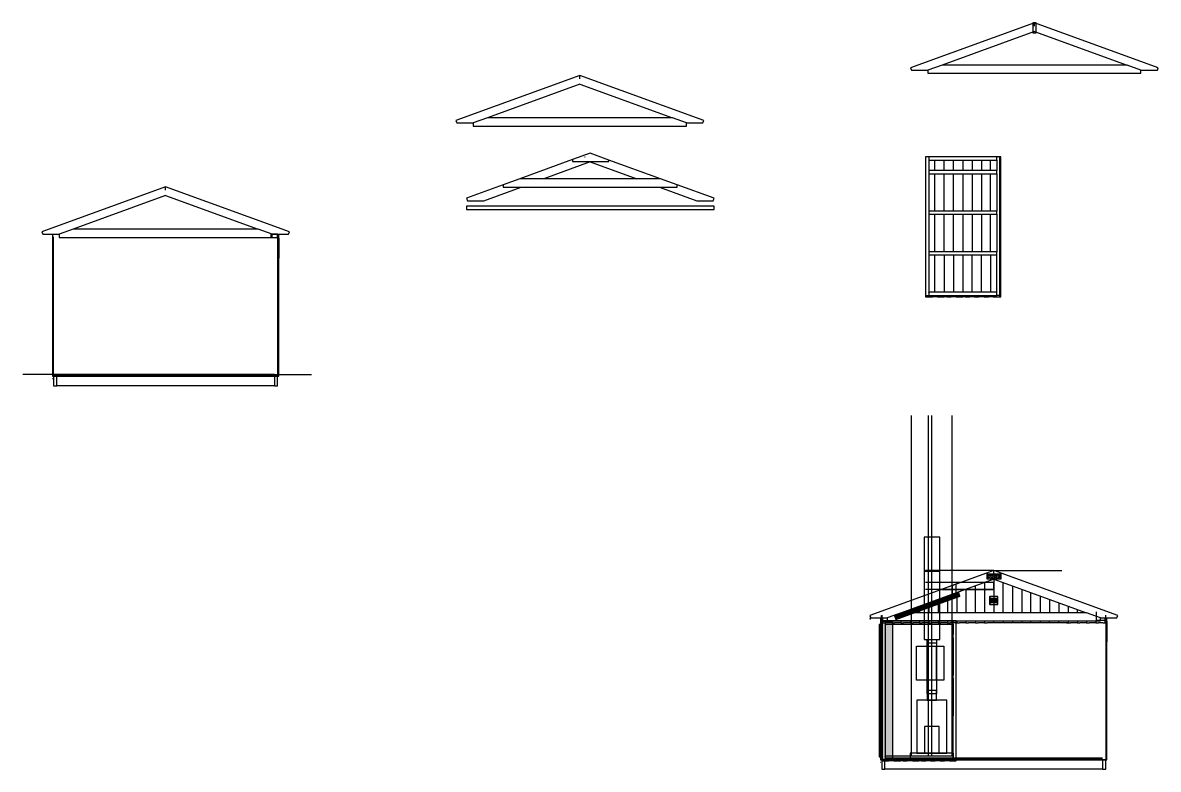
# Model space of a CAD drawing. Header units: millimetres. Extents: x -32864 to 44414, y -51818 to 3927.
# Drawn here: x 27750 to 44414, y -8987 to 1969 of the extents above; entities that cross this region are included whole.
import ezdxf

# ---------------------------------------------------------------- set-up
doc = ezdxf.new("R2010")
doc.units = ezdxf.units.MM
doc.header["$MEASUREMENT"] = 0
doc.layers.get('0').update_dxf_attribs({"true_color": 0xffffff})
for name, color, linetype, lineweight, true_color in [('Canalisation', 30, 'Continuous', 25, 0xff7f00), ('elements', 4, 'Continuous', 25, 0x00ffff), ('Elements2', 54, 'Continuous', 25, 0x7f7f00), ('fundament', 5, 'Continuous', 25, 0x0000ff), ('rostverk', 3, 'Continuous', 25, 0x00ff00)]:
    doc.layers.add(name, color=color, linetype=linetype, lineweight=lineweight, true_color=true_color)
doc.layers.add('heater', color=6, linetype='Continuous', true_color=0xff00ff)
pattern_1 = [(45, (0, 0), (-0.0883883476, 0.0883883476), [])]

# ---------------------------------------------------------------- blocks, each defined once
blk = doc.blocks.new('WallElement')
at = {"layer": 'elements', "color": 0, "linetype": 'ByBlock', "lineweight": -2}
for points in [[(0, 2055), (3, 2055)], [(46, 2055), (0, 2055), (0, 23), (46, 23)], [(46, 2055), (46, 2055)], [(46, 2055), (46, 2055)], [(46, 2055), (46, 2009), (46, 1989), (46, 1966), (46, 1946), (46, 1923), (46, 1900), (46, 1880), (46, 1857), (46, 1837), (46, 1814), (46, 1791), (46, 1771), (46, 1748), (46, 1728), (46, 1705), (46, 1682), (46, 1662), (46, 1639), (46, 1620), (46, 1597), (46, 1573), (46, 1554), (46, 1531), (46, 1511), (46, 1488), (46, 1468), (46, 1445), (46, 1422), (46, 1402), (46, 1379), (46, 1359), (46, 1336), (46, 1313), (46, 1293), (46, 1270), (46, 1250), (46, 1227), (46, 1204), (46, 1184), (46, 1161), (46, 1141), (46, 1118), (46, 1095), (46, 1075), (46, 1052), (46, 1032), (46, 1009), (46, 986), (46, 966), (46, 943), (46, 924), (46, 901), (46, 881), (46, 858), (46, 835), (46, 815), (46, 792), (46, 772), (46, 749), (46, 726), (46, 706), (46, 683), (46, 663), (46, 640), (46, 617), (46, 69)], [(1046, 2055), (46, 2055)], [(46, 2009), (1046, 2009)], [(135, 1854), (135, 2009)], [(274, 1854), (274, 2009)], [(409, 1854), (409, 2009)], [(544, 2009), (544, 1854)], [(683, 2009), (683, 1854)], [(818, 2009), (818, 1854)], [(953, 1854), (953, 2009)], [(1039, 2055), (1046, 2048)], [(1042, 2055), (1046, 2055)], [(1046, 2055), (1046, 2055)], [(1046, 2052), (1049, 2055)], [(1089, 23), (1089, 2055), (1046, 2055)], [(1046, 2009), (1046, 2055)], [(1046, 2009), (1046, 1854)], [(1089, 2055), (1089, 2055)], [(1089, 0), (1102, 0), (1102, 2055), (1089, 2055)], [(1046, 1854), (46, 1854)], [(1046, 1808), (1046, 1854)], [(46, 1808), (1046, 1808)], [(135, 1260), (135, 1808)], [(274, 1260), (274, 1808)], [(409, 1260), (409, 1808)], [(544, 1808), (544, 1260)], [(683, 1808), (683, 1260)], [(818, 1808), (818, 1260)], [(953, 1260), (953, 1808)], [(1046, 1808), (1046, 1260)], [(46, 1257), (46, 1260)], [(1046, 1260), (46, 1260)], [(46, 1214), (46, 1214)], [(46, 1214), (1046, 1214)], [(135, 663), (135, 1214)], [(274, 663), (274, 1214)], [(409, 663), (409, 1214)], [(544, 1214), (544, 663)], [(683, 1214), (683, 663)], [(818, 1214), (818, 663)], [(953, 663), (953, 1214)], [(1046, 1214), (1046, 1260)], [(1046, 1214), (1046, 1214)], [(1046, 1214), (1046, 663)], [(1046, 663), (46, 663)], [(46, 617), (1046, 617)], [(135, 69), (135, 617)], [(274, 617), (274, 69)], [(409, 617), (409, 69)], [(544, 617), (544, 69)], [(683, 69), (683, 617)], [(818, 69), (818, 617)], [(953, 617), (953, 69)], [(1046, 617), (1046, 663)], [(1046, 23), (1046, 617)], [(0, 23), (0, 23)], [(0, 23), (0, 0), (36, 0)], [(36, 0), (40, 0)], [(40, 0), (102, 0)], [(46, 66), (46, 69)], [(1046, 69), (46, 69), (46, 23), (1046, 23)], [(46, 23), (46, 23)], [(135, 23), (135, 0), (102, 0)], [(175, 0), (135, 0)], [(175, 0), (237, 0)], [(237, 0), (274, 0)], [(313, 0), (274, 0), (274, 23)], [(313, 0), (373, 0)], [(409, 23), (409, 0), (373, 0)], [(449, 0), (409, 0)], [(449, 0), (511, 0)], [(511, 0), (544, 0)], [(584, 0), (544, 0), (544, 23)], [(584, 0), (647, 0)], [(683, 23), (683, 0), (647, 0)], [(719, 0), (683, 0)], [(719, 0), (782, 0)], [(818, 23), (818, 0), (782, 0)], [(858, 0), (818, 0)], [(858, 0), (920, 0)], [(953, 23), (953, 0), (920, 0)], [(993, 0), (953, 0)], [(993, 0), (1056, 0)], [(1046, 26), (1049, 23)], [(1046, 23), (1046, 23)], [(1056, 0), (1089, 0), (1089, 23), (1046, 23)], [(1085, 23), (1089, 30)], [(1089, 23), (1089, 23)]]:
    blk.add_lwpolyline(points, dxfattribs=at)
blk = doc.blocks.new('FrontonRafter')
at = {"layer": 'elements', "color": 0, "linetype": 'ByBlock', "lineweight": -2}
for points in [[(0, 0), (-1818, -663), (-1804, -696), (-1564, -696)], [(1564, -696), (1804, -696), (1818, -663), (0, 0)], [(0, -49), (0, 0)], [(0, -129), (-1356, -623), (-1564, -696)], [(-99, -49), (102, -49), (102, -129), (-99, -129), (-99, -49)], [(-82, -59), (-82, -56), (-86, -56), (-86, -56), (-86, -59), (-86, -63), (-82, -59), (-82, -59)], [(-82, -76), (-82, -76), (-86, -73), (-86, -76), (-86, -79), (-86, -79), (-82, -79), (-82, -76)], [(-82, -96), (-82, -92), (-86, -92), (-86, -96), (-86, -96), (-82, -96), (-82, -96)], [(-82, -112), (-82, -112), (-86, -109), (-86, -112), (-86, -115), (-82, -115), (-82, -112)], [(-66, -69), (-66, -66), (-69, -66), (-69, -69), (-66, -73), (-66, -69), (-66, -69)], [(-66, -86), (-66, -82), (-69, -86), (-69, -89), (-66, -89), (-66, -86)], [(-66, -106), (-66, -102), (-66, -102), (-69, -102), (-69, -106), (-66, -109), (-66, -106)], [(-66, -122), (-66, -122), (-69, -122), (-69, -125), (-66, -125), (-66, -122)], [(-46, -59), (-49, -56), (-49, -56), (-53, -56), (-53, -59), (-49, -63), (-49, -59), (-46, -59)], [(-46, -76), (-49, -76), (-49, -73), (-53, -76), (-53, -79), (-49, -79), (-49, -79), (-46, -76)], [(-46, -96), (-49, -92), (-53, -92), (-53, -96), (-49, -96), (-49, -96), (-46, -96)], [(-46, -112), (-49, -112), (-49, -109), (-53, -112), (-53, -112), (-53, -115), (-49, -115), (-46, -112)], [(-30, -69), (-33, -66), (-36, -66), (-36, -69), (-33, -73), (-33, -69), (-30, -69)], [(-30, -86), (-33, -82), (-36, -86), (-36, -89), (-33, -89), (-30, -86)], [(-30, -106), (-33, -102), (-33, -102), (-36, -102), (-36, -106), (-33, -109), (-30, -106)], [(-30, -122), (-33, -122), (-36, -122), (-36, -125), (-33, -125), (-30, -122)], [(-13, -59), (-13, -56), (-16, -56), (-16, -56), (-20, -59), (-16, -63), (-13, -59), (-13, -59)], [(-13, -76), (-13, -76), (-16, -73), (-20, -76), (-16, -79), (-16, -79), (-13, -79), (-13, -76)], [(-13, -96), (-13, -92), (-16, -92), (-20, -96), (-16, -96), (-13, -96), (-13, -96)], [(-13, -112), (-13, -112), (-16, -109), (-20, -112), (-16, -115), (-13, -115), (-13, -112)], [(3, -69), (3, -66), (3, -66), (0, -66), (0, -69), (3, -73), (3, -69), (3, -69)], [(3, -86), (3, -86), (3, -82), (0, -86), (0, -89), (3, -89), (3, -86)], [(3, -106), (3, -102), (3, -102), (0, -102), (0, -106), (3, -109), (3, -106), (3, -106)], [(3, -122), (3, -122), (3, -122), (0, -122), (0, -125), (3, -125), (3, -122)], [(0, -129), (1359, -623)], [(0, -129), (0, -623)], [(23, -59), (20, -56), (20, -56), (16, -56), (16, -59), (20, -63), (20, -59), (23, -59)], [(23, -76), (20, -76), (20, -73), (16, -76), (16, -79), (20, -79), (20, -79), (23, -76)], [(23, -96), (20, -92), (16, -92), (16, -96), (20, -96), (20, -96), (23, -96)], [(23, -112), (20, -112), (20, -109), (16, -112), (16, -115), (20, -115), (23, -112)], [(40, -69), (40, -66), (36, -66), (33, -66), (33, -69), (36, -73), (40, -69), (40, -69)], [(40, -86), (40, -86), (36, -82), (33, -86), (33, -89), (40, -89), (40, -86)], [(40, -106), (40, -102), (36, -102), (33, -102), (33, -106), (36, -109), (40, -106), (40, -106)], [(40, -122), (40, -122), (36, -122), (33, -122), (33, -125), (40, -125), (40, -122)], [(56, -59), (56, -56), (53, -56), (53, -56), (49, -59), (53, -59), (53, -63), (56, -59)], [(56, -76), (53, -73), (53, -76), (49, -76), (53, -79), (53, -79), (56, -79), (56, -76)], [(56, -96), (56, -92), (53, -92), (49, -96), (53, -96), (53, -96), (56, -96)], [(56, -112), (56, -112), (53, -109), (53, -112), (49, -112), (53, -115), (56, -115), (56, -112)], [(73, -69), (73, -66), (69, -66), (69, -66), (69, -69), (69, -73), (73, -69), (73, -69)], [(73, -86), (73, -86), (69, -82), (69, -86), (69, -89), (73, -89), (73, -86)], [(73, -106), (73, -102), (69, -102), (69, -102), (69, -106), (69, -109), (73, -106), (73, -106)], [(73, -122), (73, -122), (69, -122), (69, -122), (69, -125), (73, -125), (73, -122)], [(92, -59), (89, -56), (89, -56), (86, -56), (86, -59), (86, -59), (89, -63), (92, -59)], [(92, -76), (89, -73), (86, -76), (86, -76), (86, -79), (89, -79), (89, -79), (92, -76)], [(92, -96), (89, -92), (86, -92), (86, -96), (86, -96), (89, -96), (92, -96)], [(92, -112), (89, -109), (86, -112), (86, -112), (86, -115), (89, -115), (92, -112)], [(-544, -327), (-544, -623)], [(-409, -277), (-409, -623)], [(-270, -623), (-270, -228)], [(-135, -178), (-135, -623)], [(139, -623), (139, -178)], [(274, -228), (274, -623)], [(409, -277), (409, -623)], [(544, -623), (544, -327)], [(-953, -475), (-953, -623)], [(-818, -426), (-818, -623)], [(-680, -376), (-680, -623)], [(680, -376), (680, -623)], [(818, -426), (818, -623)], [(953, -475), (953, -623)], [(1359, -623), (-1356, -623)], [(-1224, -623), (-1224, -574)], [(-1089, -524), (-1089, -623)], [(1089, -524), (1089, -623)], [(1227, -623), (1227, -574)], [(1564, -696), (1359, -623)], [(-1633, -696), (-1633, -769), (-1593, -769)], [(-1498, -742), (-1498, -769), (-1593, -769)], [(-1564, -696), (-1564, -742), (1564, -742), (1564, -696)], [(-1498, -769), (-1458, -769)], [(-1362, -742), (-1362, -769), (-1458, -769)], [(-1362, -769), (-1323, -769)], [(-1224, -769), (-1323, -769)], [(-1224, -742), (-1224, -769)], [(-1224, -769), (-1184, -769)], [(-1089, -742), (-1089, -769), (-1184, -769)], [(-1089, -769), (-1049, -769)], [(-953, -769), (-1049, -769)], [(-953, -742), (-953, -769)], [(-953, -769), (-914, -769)], [(-818, -769), (-914, -769)], [(-818, -742), (-818, -769)], [(-818, -769), (-778, -769)], [(-680, -769), (-778, -769)], [(-680, -742), (-680, -769)], [(-680, -769), (-640, -769)], [(-544, -742), (-544, -769), (-640, -769)], [(-544, -769), (-505, -769)], [(-409, -742), (-409, -769), (-505, -769)], [(-409, -769), (-369, -769)], [(-270, -769), (-369, -769)], [(-270, -742), (-270, -769)], [(-270, -769), (-231, -769)], [(-135, -742), (-135, -769), (-231, -769)], [(-135, -769), (-96, -769)], [(0, -769), (-96, -769)], [(1108, -769), (0, -769), (0, -742)], [(139, -742), (139, -769)], [(274, -742), (274, -769)], [(409, -742), (409, -769)], [(544, -769), (544, -742)], [(680, -742), (680, -769)], [(818, -769), (818, -742)], [(953, -769), (953, -742)], [(1069, -769), (1089, -769)], [(1089, -742), (1089, -769)], [(1089, -769), (1128, -769)], [(1227, -769), (1128, -769)], [(1227, -742), (1227, -769)], [(1227, -769), (1263, -769)], [(1362, -769), (1263, -769)], [(1362, -742), (1362, -769)], [(1362, -769), (1402, -769)], [(1498, -742), (1498, -769), (1402, -769)], [(1498, -769), (1537, -769)], [(1600, -769), (1537, -769)], [(1600, -769), (1633, -769), (1633, -696)], [(1633, -769), (1643, -769), (1643, -696)]]:
    blk.add_lwpolyline(points, dxfattribs=at)
blk = doc.blocks.new('HeaterWithTank')
at = {"layer": 'heater'}
for p, q in [((-67, 940), (-67, 1740)), ((-67, 1740), (67, 1740)), ((-67, 1690), (67, 1690)), ((67, 1740), (67, 940)), ((-227, 1140), (-227, 1640)), ((-227, 1640), (-67, 1640)), ((-67, 1640), (-67, 1140)), ((-67, 1640), (67, 1640)), ((67, 1140), (67, 1640)), ((67, 1640), (177, 1640)), ((177, 1640), (177, 1140)), ((-67, 1140), (-227, 1140)), ((67, 1140), (-67, 1140)), ((177, 1140), (67, 1140)), ((220, 850), (-220, 850)), ((-220, 850), (-220, 70)), ((67.5, 990), (-67.5, 990)), ((-67.5, 990), (-67.5, 850)), ((-67.5, 850), (67.5, 850)), ((67, 990), (-67, 990)), ((67, 940), (-67, 940)), ((67.5, 850), (67.5, 990)), ((220, 70), (220, 850)), ((107.5, 460), (-107.5, 460)), ((-107.5, 460), (-107.5, 70)), ((107.5, 70), (107.5, 460)), ((320, 70), (-320, 70)), ((-320, 70), (-320, 0)), ((-320, 0), (320, 0)), ((-220, 70), (220, 70)), ((-107.5, 70), (107.5, 70)), ((320, 0), (320, 70))]:
    blk.add_line(p, q, dxfattribs=at)
blk = doc.blocks.new('WallWithThermoplate')
h = blk.add_hatch()
h.set_pattern_fill('LINE', color=256, scale=300, angle=45, style=0)
h.set_pattern_definition(pattern_1)
h.paths.add_polyline_path([(-181, 0), (0, 0), (0, 2030), (-181, 2030)])
for p, q in [((0, 2030), (-181, 2030)), ((-181, 2030), (-181, 0)), ((0, 0), (0, 2030)), ((-181, 0), (0, 0))]:
    blk.add_line(p, q)
blk = doc.blocks.new('Chimney-0.5-1')
at = {"layer": 'heater'}
for p, q in [((115, 1500), (-115, 1500)), ((-115, 1500), (-115, 1000)), ((115, 1000), (115, 1500)), ((115, 1000), (-115, 1000)), ((-115, 1000), (-115, 0)), ((-115, 1000), (115, 1000)), ((115, 0), (115, 1000)), ((-115, 0), (115, 0))]:
    blk.add_line(p, q, dxfattribs=at)
blk = doc.blocks.new('Thermoplate50+15')
at = {"layer": 'elements'}
h = blk.add_hatch(dxfattribs=at)
h.set_pattern_fill('NET', color=256, scale=200, angle=65, style=0)
h.set_pattern_definition(pattern_1)
h.paths.add_polyline_path([(0, 0), (940, 342), (917, 403), (-22, 61)])
for p, q in [((917, 403), (-22, 61)), ((0, 0), (940, 342)), ((940, 342), (917, 403)), ((-22, 61), (0, 0))]:
    blk.add_line(p, q, dxfattribs=at)
blk = doc.blocks.new('VerticalBeamUpperView')
at = {"layer": 'Elements2'}
for p, q in [((100, 50), (0, 50)), ((0, 50), (0, 0)), ((0, 0), (100, 0)), ((100, 0), (100, 50))]:
    blk.add_line(p, q, dxfattribs=at)
blk = doc.blocks.new('FrontronStruct')
at = {"layer": 'elements', "color": 0, "linetype": 'ByBlock', "lineweight": -2}
for points in [[(0, 0), (-1818, -663), (-1804, -696), (-1564, -696)], [(1564, -696), (1804, -696), (1818, -663), (0, 0)], [(0, -49), (0, 0)], [(0, -129), (-1356, -623), (-1564, -696)], [(0, -129), (1359, -623)], [(1359, -623), (-1356, -623)], [(1564, -696), (1359, -623)], [(-1564, -696), (-1564, -742), (1564, -742), (1564, -696)]]:
    blk.add_lwpolyline(points, dxfattribs=at)
blk = doc.blocks.new('Sarikad2')
for points in [[(274, -99), (0, 0), (-261, -92), (-261, -119), (274, -119), (274, -99)], [(-261, -92), (-1036, -376)], [(0, -119), (0, -125), (-683, -376)], [(-79, -53), (-79, -53), (-82, -53), (-82, -53), (-82, -56), (-82, -56), (-79, -56), (-79, -53)], [(0, -125), (683, -376)], [(1032, -376), (274, -99)], [(-1277, -462), (-1818, -660), (-1804, -696), (-1564, -696), (-1016, -495)], [(1013, -495), (1564, -696), (1804, -696), (1818, -660), (1273, -462), (1032, -376), (-1036, -376), (-1277, -462), (-1277, -495), (1273, -495), (1273, -462)]]:
    blk.add_lwpolyline(points)
blk = doc.blocks.new('SarikadUpper')
at = {"layer": 'Elements2'}
for p, q in [((1817.5, 50), (-1817.5, 50)), ((-1817.5, 50), (-1817.5, 0)), ((-1817.5, 0), (1817.5, 0)), ((1817.5, 0), (1817.5, 50))]:
    blk.add_line(p, q, dxfattribs=at)

msp = doc.modelspace()

# ---------------------------------------------------------------- linework, layer by layer
for p, q in [((42621, 1969), (42571, 1969)), ((42571, 1969), (42571, 1819)), ((42621, 1819), (42621, 1969)), ((42571, 1819), (42621, 1819)), ((28180, -3253), (28186, -3253)), ((28204, -3218), (28204, -3213)), ((28204, -3218), (28250, -3218)), ((31443, -3193), (28250, -3193)), ((28250, -3218), (31443, -3218)), ((31443, -3218), (31489, -3218)), ((43597, -8822), (40403, -8822)), ((40334, -8881), (40339, -8881)), ((40358, -8847), (40358, -8842)), ((40358, -8847), (40403, -8847)), ((40403, -8842), (40409, -8842)), ((40403, -8847), (43597, -8847)), ((43597, -8847), (43642, -8847))]:
    msp.add_line(p, q)
for points in [[(28195, -1150), (28186, -1150), (28186, -3218), (28204, -3218), (28204, -1175)], [(31489, -1175), (31489, -3218), (31507, -3218), (31507, -1150), (31489, -1150)], [(28186, -1191), (28186, -1421), (28186, -1421)], [(28338, -1175), (28341, -1175), (28341, -1175)], [(31507, -1191), (31507, -1487), (31507, -1487)], [(28204, -3218), (28208, -3218), (28208, -3218)], [(28338, -3218), (28341, -3218), (28341, -3218)], [(28475, -3218), (28478, -3218), (28478, -3218)], [(28612, -3218), (28615, -3218), (28615, -3218)], [(42000, -6129), (42000, -6451), (42000, -6451)], [(41939, -6456), (41939, -6565), (41942, -6569), (41945, -6571), (42055, -6571), (42058, -6569), (42060, -6565), (42060, -6456), (42058, -6452), (42055, -6451)], [(41945, -6451), (41942, -6452), (41939, -6456)], [(41963, -6480), (41960, -6480), (41954, -6487), (41959, -6487)], [(41963, -6499), (41960, -6499), (41954, -6505), (41959, -6505)], [(41963, -6484), (41959, -6487), (41959, -6487)], [(41959, -6487), (41993, -6487), (41993, -6487)], [(41963, -6484), (41963, -6482), (41964, -6482), (41966, -6481), (41966, -6480), (41963, -6480)], [(41988, -6480), (41963, -6480), (41963, -6480)], [(41988, -6484), (41963, -6484), (41963, -6484)], [(41963, -6502), (41963, -6500), (41964, -6500), (41966, -6499), (41966, -6499), (41963, -6499)], [(41988, -6499), (41963, -6499), (41963, -6499)], [(41988, -6484), (41987, -6482), (41987, -6482), (41987, -6480), (41988, -6480)], [(41988, -6502), (41987, -6500), (41987, -6500), (41987, -6499), (41988, -6499)], [(41990, -6480), (41988, -6480), (41988, -6480)], [(41990, -6485), (41988, -6484), (41988, -6484)], [(41990, -6499), (41988, -6499), (41988, -6499)], [(41993, -6487), (41998, -6487), (41990, -6480)], [(41993, -6487), (41990, -6485), (41990, -6485)], [(41993, -6505), (41998, -6505), (41990, -6499)], [(42011, -6480), (42009, -6480), (42001, -6487), (42007, -6487)], [(42011, -6499), (42009, -6499), (42001, -6505), (42007, -6505)], [(42010, -6484), (42007, -6487), (42007, -6487)], [(42007, -6487), (42041, -6487), (42041, -6487)], [(42010, -6484), (42012, -6482), (42013, -6482), (42013, -6480), (42011, -6480)], [(42037, -6484), (42010, -6484), (42010, -6484)], [(42010, -6502), (42012, -6500), (42013, -6500), (42013, -6499), (42011, -6499)], [(42036, -6480), (42011, -6480), (42011, -6480)], [(42036, -6499), (42011, -6499), (42011, -6499)], [(42037, -6484), (42035, -6482), (42034, -6481), (42034, -6480), (42036, -6480)], [(42037, -6502), (42035, -6500), (42034, -6499), (42034, -6499), (42036, -6499)], [(42038, -6480), (42036, -6480), (42036, -6480)], [(42038, -6499), (42036, -6499), (42036, -6499)], [(42038, -6485), (42037, -6484), (42037, -6484)], [(42041, -6487), (42046, -6487), (42038, -6480)], [(42041, -6487), (42038, -6485), (42038, -6485)], [(42041, -6505), (42046, -6505), (42038, -6499)], [(41963, -6517), (41960, -6517), (41954, -6523), (41959, -6523)], [(41963, -6535), (41960, -6535), (41954, -6541), (41959, -6541)], [(41963, -6502), (41959, -6505), (41959, -6505)], [(41959, -6505), (41993, -6505), (41993, -6505)], [(41963, -6520), (41959, -6523), (41959, -6523)], [(41959, -6523), (41993, -6523), (41993, -6523)], [(41963, -6537), (41959, -6541), (41959, -6541)], [(41959, -6541), (41993, -6541), (41993, -6541)], [(41988, -6502), (41963, -6502), (41963, -6502)], [(41963, -6520), (41963, -6519), (41964, -6519), (41966, -6517), (41966, -6517), (41963, -6517)], [(41988, -6517), (41963, -6517), (41963, -6517)], [(41988, -6520), (41963, -6520), (41963, -6520)], [(41963, -6537), (41963, -6537), (41964, -6536), (41966, -6536), (41966, -6535), (41963, -6535)], [(41988, -6535), (41963, -6535), (41963, -6535)], [(41988, -6537), (41963, -6537), (41963, -6537)], [(41988, -6520), (41987, -6519), (41987, -6519), (41987, -6517), (41988, -6517)], [(41988, -6537), (41987, -6537), (41987, -6536), (41987, -6535), (41988, -6535)], [(41990, -6503), (41988, -6502), (41988, -6502)], [(41990, -6517), (41988, -6517), (41988, -6517)], [(41990, -6521), (41988, -6520), (41988, -6520)], [(41993, -6541), (41998, -6541), (41990, -6535), (41988, -6535)], [(41990, -6539), (41988, -6537), (41988, -6537)], [(41993, -6505), (41990, -6503), (41990, -6503)], [(41993, -6523), (41998, -6523), (41990, -6517)], [(41993, -6523), (41990, -6521), (41990, -6521)], [(41993, -6541), (41990, -6539), (41990, -6539)], [(42011, -6517), (42009, -6517), (42001, -6523), (42007, -6523)], [(42011, -6535), (42009, -6535), (42001, -6541), (42007, -6541)], [(42010, -6502), (42007, -6505), (42007, -6505)], [(42007, -6505), (42041, -6505), (42041, -6505)], [(42010, -6520), (42007, -6523), (42007, -6523)], [(42007, -6523), (42041, -6523), (42041, -6523)], [(42010, -6537), (42007, -6541), (42007, -6541)], [(42007, -6541), (42041, -6541), (42041, -6541)], [(42037, -6502), (42010, -6502), (42010, -6502)], [(42010, -6520), (42012, -6519), (42013, -6519), (42013, -6517), (42011, -6517)], [(42037, -6520), (42010, -6520), (42010, -6520)], [(42010, -6537), (42012, -6537), (42013, -6536), (42013, -6535), (42011, -6535)], [(42037, -6537), (42010, -6537), (42010, -6537)], [(42036, -6517), (42011, -6517), (42011, -6517)], [(42036, -6535), (42011, -6535), (42011, -6535)], [(42037, -6520), (42035, -6519), (42034, -6517), (42034, -6517), (42036, -6517)], [(42037, -6537), (42035, -6537), (42035, -6536), (42034, -6536), (42034, -6535), (42036, -6535)], [(42038, -6517), (42036, -6517), (42036, -6517)], [(42038, -6535), (42036, -6535), (42036, -6535)], [(42038, -6503), (42037, -6502), (42037, -6502)], [(42038, -6521), (42037, -6520), (42037, -6520)], [(42038, -6539), (42037, -6537), (42037, -6537)], [(42041, -6505), (42038, -6503), (42038, -6503)], [(42041, -6523), (42046, -6523), (42038, -6517)], [(42041, -6523), (42038, -6521), (42038, -6521)], [(42041, -6541), (42046, -6541), (42038, -6535)], [(42041, -6541), (42038, -6539), (42038, -6539)], [(40179, -6765), (40188, -6788), (40188, -6788)], [(40348, -6779), (40339, -6779), (40339, -8847), (40358, -8847), (40358, -6804)], [(40339, -6820), (40339, -7050), (40339, -7050)], [(40348, -6731), (40348, -6804), (40358, -6804)], [(40358, -6726), (40358, -6804), (40361, -6804)], [(40361, -6804), (40361, -8847), (40491, -8847)], [(40491, -6804), (40495, -6804), (40495, -6804)], [(43638, -6804), (43509, -6804), (43509, -6677)], [(43638, -6804), (43642, -6804), (43642, -6726)], [(43642, -6804), (43642, -8847), (43660, -8847), (43660, -6779), (43642, -6779)], [(43660, -6820), (43660, -7116), (43660, -7116)], [(40339, -6863), (40319, -6863), (40319, -8806), (40339, -8806)], [(40319, -6959), (40339, -6959), (40339, -6959)], [(40319, -7050), (40359, -7010), (40359, -7010)], [(40358, -8847), (40361, -8847), (40361, -8847)], [(40491, -8847), (40495, -8847), (40495, -8847)], [(40628, -8847), (40632, -8847), (40632, -8847)], [(40765, -8847), (40769, -8847), (40769, -8847)]]:
    msp.add_lwpolyline(points)
for points in [[(41950, -6459), (41950, -6457), (41948, -6456), (41946, -6457), (41945, -6459), (41946, -6461), (41950, -6461)], [(42055, -6459), (42053, -6457), (42052, -6456), (42050, -6457), (42049, -6459), (42050, -6461), (42053, -6461)], [(41950, -6563), (41950, -6561), (41948, -6561), (41946, -6561), (41945, -6563), (41946, -6564), (41948, -6565), (41950, -6564)], [(42055, -6563), (42053, -6561), (42052, -6561), (42049, -6563), (42050, -6564), (42052, -6565), (42053, -6564)]]:
    msp.add_lwpolyline(points, close=True)
msp.add_open_spline([(42055, -6451), (42018, -6451), (41981, -6451), (41945, -6451)], degree=3)
at = {"layer": 'Canalisation'}
msp.add_lwpolyline([(42000, -6248), (41507, -6248), (41232, -6348), (42000, -6348), (42000, -6248)], dxfattribs=at)
at = {"layer": 'elements', "color": 0, "linetype": 'ByBlock', "lineweight": -2}
for points in [[(40358, -6810), (40361, -6810)], [(40358, -6810), (40361, -6810)], [(40404, -6810), (40358, -6810), (40358, -8842), (40404, -8842)], [(40404, -6810), (40358, -6810), (40358, -8842), (40404, -8842)], [(40404, -6810), (40404, -6810)], [(40404, -6810), (40404, -6810)], [(40404, -6810), (40404, -6810)], [(40404, -6810), (40404, -6810)], [(40404, -6810), (40404, -6856), (40404, -6876), (40404, -6899), (40404, -6919), (40404, -6942), (40404, -6965), (40404, -6985), (40404, -7008), (40404, -7028), (40404, -7051), (40404, -7074), (40404, -7094), (40404, -7117), (40404, -7137), (40404, -7160), (40404, -7183), (40404, -7203), (40404, -7226), (40404, -7245), (40404, -7269), (40404, -7292), (40404, -7311), (40404, -7334), (40404, -7354), (40404, -7377), (40404, -7397), (40404, -7420), (40404, -7443), (40404, -7463), (40404, -7486), (40404, -7506), (40404, -7529), (40404, -7552), (40404, -7572), (40404, -7595), (40404, -7615), (40404, -7638), (40404, -7661), (40404, -7681), (40404, -7704), (40404, -7724), (40404, -7747), (40404, -7770), (40404, -7790), (40404, -7813), (40404, -7833), (40404, -7856), (40404, -7879), (40404, -7899), (40404, -7922), (40404, -7941), (40404, -7965), (40404, -7984), (40404, -8007), (40404, -8030), (40404, -8050), (40404, -8073), (40404, -8093), (40404, -8116), (40404, -8139), (40404, -8159), (40404, -8182), (40404, -8202), (40404, -8225), (40404, -8248), (40404, -8796)], [(40404, -6810), (40404, -6856), (40404, -6876), (40404, -6899), (40404, -6919), (40404, -6942), (40404, -6965), (40404, -6985), (40404, -7008), (40404, -7028), (40404, -7051), (40404, -7074), (40404, -7094), (40404, -7117), (40404, -7137), (40404, -7160), (40404, -7183), (40404, -7203), (40404, -7226), (40404, -7245), (40404, -7269), (40404, -7292), (40404, -7311), (40404, -7334), (40404, -7354), (40404, -7377), (40404, -7397), (40404, -7420), (40404, -7443), (40404, -7463), (40404, -7486), (40404, -7506), (40404, -7529), (40404, -7552), (40404, -7572), (40404, -7595), (40404, -7615), (40404, -7638), (40404, -7661), (40404, -7681), (40404, -7704), (40404, -7724), (40404, -7747), (40404, -7770), (40404, -7790), (40404, -7813), (40404, -7833), (40404, -7856), (40404, -7879), (40404, -7899), (40404, -7922), (40404, -7941), (40404, -7965), (40404, -7984), (40404, -8007), (40404, -8030), (40404, -8050), (40404, -8073), (40404, -8093), (40404, -8116), (40404, -8139), (40404, -8159), (40404, -8182), (40404, -8202), (40404, -8225), (40404, -8248), (40404, -8796)], [(41403, -6810), (40404, -6810)], [(41403, -6810), (40404, -6810)], [(41397, -6810), (41403, -6817)], [(41397, -6810), (41403, -6817)], [(41400, -6810), (41403, -6810)], [(41400, -6810), (41403, -6810)], [(41403, -6810), (41403, -6810)], [(41403, -6810), (41403, -6810)], [(41403, -6813), (41407, -6810)], [(41403, -6813), (41407, -6810)], [(41446, -8842), (41446, -6810), (41403, -6810)], [(41446, -8842), (41446, -6810), (41403, -6810)], [(41403, -6856), (41403, -6810)], [(41403, -6856), (41403, -6810)], [(41446, -6810), (41446, -6810)], [(41446, -6810), (41446, -6810)], [(40404, -6856), (41403, -6856)], [(40404, -6856), (41403, -6856)], [(41403, -6856), (41403, -7011)], [(41403, -6856), (41403, -7011)], [(41403, -7057), (41403, -7011)], [(41403, -7057), (41403, -7011)], [(41403, -7057), (41403, -7605)], [(41403, -7057), (41403, -7605)], [(40404, -7608), (40404, -7605)], [(40404, -7608), (40404, -7605)], [(40404, -7651), (40404, -7651)], [(40404, -7651), (40404, -7651)], [(41403, -7651), (41403, -7605)], [(41403, -7651), (41403, -7605)], [(41403, -7651), (41403, -7651)], [(41403, -7651), (41403, -7651)], [(41403, -7651), (41403, -8202)], [(41403, -7651), (41403, -8202)], [(41403, -8248), (41403, -8202)], [(41403, -8248), (41403, -8202)], [(41403, -8842), (41403, -8248)], [(41403, -8842), (41403, -8248)], [(40404, -8799), (40404, -8796)], [(40404, -8799), (40404, -8796)], [(41403, -8796), (40404, -8796), (40404, -8842), (41403, -8842)], [(41403, -8796), (40404, -8796), (40404, -8842), (41403, -8842)], [(40358, -8842), (40358, -8842)], [(40358, -8842), (40358, -8842)], [(40358, -8842), (40358, -8865), (40394, -8865)], [(40358, -8842), (40358, -8865), (40394, -8865)], [(40394, -8865), (40397, -8865)], [(40394, -8865), (40397, -8865)], [(40397, -8865), (40460, -8865)], [(40397, -8865), (40460, -8865)], [(40404, -8842), (40404, -8842)], [(40404, -8842), (40404, -8842)], [(40493, -8842), (40493, -8865), (40460, -8865)], [(40493, -8842), (40493, -8865), (40460, -8865)], [(40532, -8865), (40493, -8865)], [(40532, -8865), (40493, -8865)], [(40532, -8865), (40595, -8865)], [(40532, -8865), (40595, -8865)], [(40595, -8865), (40631, -8865)], [(40595, -8865), (40631, -8865)], [(40671, -8865), (40631, -8865), (40631, -8842)], [(40671, -8865), (40631, -8865), (40631, -8842)], [(40671, -8865), (40730, -8865)], [(40671, -8865), (40730, -8865)], [(40767, -8842), (40767, -8865), (40730, -8865)], [(40767, -8842), (40767, -8865), (40730, -8865)], [(40806, -8865), (40767, -8865)], [(40806, -8865), (40767, -8865)], [(40806, -8865), (40869, -8865)], [(40806, -8865), (40869, -8865)], [(40869, -8865), (40902, -8865)], [(40869, -8865), (40902, -8865)], [(40941, -8865), (40902, -8865), (40902, -8842)], [(40941, -8865), (40902, -8865), (40902, -8842)], [(40941, -8865), (41004, -8865)], [(40941, -8865), (41004, -8865)], [(41040, -8842), (41040, -8865), (41004, -8865)], [(41040, -8842), (41040, -8865), (41004, -8865)], [(41077, -8865), (41040, -8865)], [(41077, -8865), (41040, -8865)], [(41077, -8865), (41139, -8865)], [(41077, -8865), (41139, -8865)], [(41176, -8842), (41176, -8865), (41139, -8865)], [(41176, -8842), (41176, -8865), (41139, -8865)], [(41215, -8865), (41176, -8865)], [(41215, -8865), (41176, -8865)], [(41215, -8865), (41278, -8865)], [(41215, -8865), (41278, -8865)], [(41311, -8842), (41311, -8865), (41278, -8865)], [(41311, -8842), (41311, -8865), (41278, -8865)], [(41350, -8865), (41311, -8865)], [(41350, -8865), (41311, -8865)], [(41350, -8865), (41413, -8865)], [(41350, -8865), (41413, -8865)], [(41403, -8839), (41407, -8842)], [(41403, -8839), (41407, -8842)], [(41403, -8842), (41403, -8842)], [(41403, -8842), (41403, -8842)], [(41413, -8865), (41446, -8865), (41446, -8842), (41403, -8842)], [(41413, -8865), (41446, -8865), (41446, -8842), (41403, -8842)], [(41443, -8842), (41446, -8835)], [(41443, -8842), (41446, -8835)], [(41446, -8842), (41446, -8842)], [(41446, -8842), (41446, -8842)]]:
    msp.add_lwpolyline(points, dxfattribs=at)
at = {"layer": 'Elements2'}
for p, q in [((28250, -3194), (27750, -3194)), ((31443, -3194), (28250, -3194)), ((31443, -3194), (31489, -3194)), ((31489, -3194), (31989, -3194)), ((40791, -8796), (40791, -3796)), ((41091, -8796), (41091, -3796)), ((41391, -8796), (41391, -3796)), ((42000, -6068), (41000, -6068)), ((42000, -6068), (43000, -6068)), ((42000, -6248), (41000, -6248)), ((42000, -6348), (41000, -6348))]:
    msp.add_line(p, q, dxfattribs=at)
at = {"layer": 'fundament'}
for p, q in [((28204, -3213), (28210, -3213)), ((28250, -3213), (28210, -3213)), ((28250, -3218), (28250, -3212)), ((31443, -3213), (28250, -3213)), ((31443, -3218), (31443, -3213)), ((31443, -3213), (31489, -3213)), ((40358, -8842), (40363, -8842)), ((40403, -8842), (40363, -8842)), ((40403, -8847), (40403, -8841)), ((43597, -8842), (40403, -8842)), ((43597, -8847), (43597, -8842)), ((43597, -8842), (43642, -8842))]:
    msp.add_line(p, q, dxfattribs=at)
for points in [[(28204, -3218), (28204, -3358), (28250, -3358)], [(31443, -3358), (28250, -3358), (28250, -3218)], [(31443, -3358), (31489, -3358), (31489, -3218)], [(31443, -3218), (31443, -3358), (31443, -3358)], [(40358, -8847), (40358, -8987), (40403, -8987)], [(43597, -8987), (40403, -8987), (40403, -8847)], [(43597, -8987), (43642, -8987), (43642, -8847)], [(43597, -8847), (43597, -8987), (43597, -8987)]]:
    msp.add_lwpolyline(points, dxfattribs=at)
at = {"layer": 'rostverk'}
msp.add_line((41041, -8796), (41041, -3796), dxfattribs=at)
for points in [[(41391, -6290), (41441, -6272), (41441, -6400), (41391, -6418), (41391, -6290)], [(41391, -6290), (41391, -6418)]]:
    msp.add_lwpolyline(points, dxfattribs=at)

# ---------------------------------------------------------------- block references
for name, p in [('Chimney-0.5-1', (41091, -7081)), ('Thermoplate50+15', (40563, -6789)), ('WallWithThermoplate', (40520, -8847)), ('HeaterWithTank', (41091, -8821))]:
    msp.add_blockref(name, p)
at = {"layer": 'elements'}
for name, p in [('FrontronStruct', (42596, 1969)), ('FrontronStruct', (35926, 1195)), ('WallElement', (41000, -2055)), ('FrontronStruct', (29847, -439)), ('FrontonRafter', (42000, -6068))]:
    msp.add_blockref(name, p, dxfattribs=at)
at = {"layer": 'Elements2'}
for name, p in [('Sarikad2', (36079, 53)), ('SarikadUpper', (36079, -774)), ('VerticalBeamUpperView', (31389, -1185))]:
    msp.add_blockref(name, p, dxfattribs=at)

doc.saveas('drawing.dxf')
